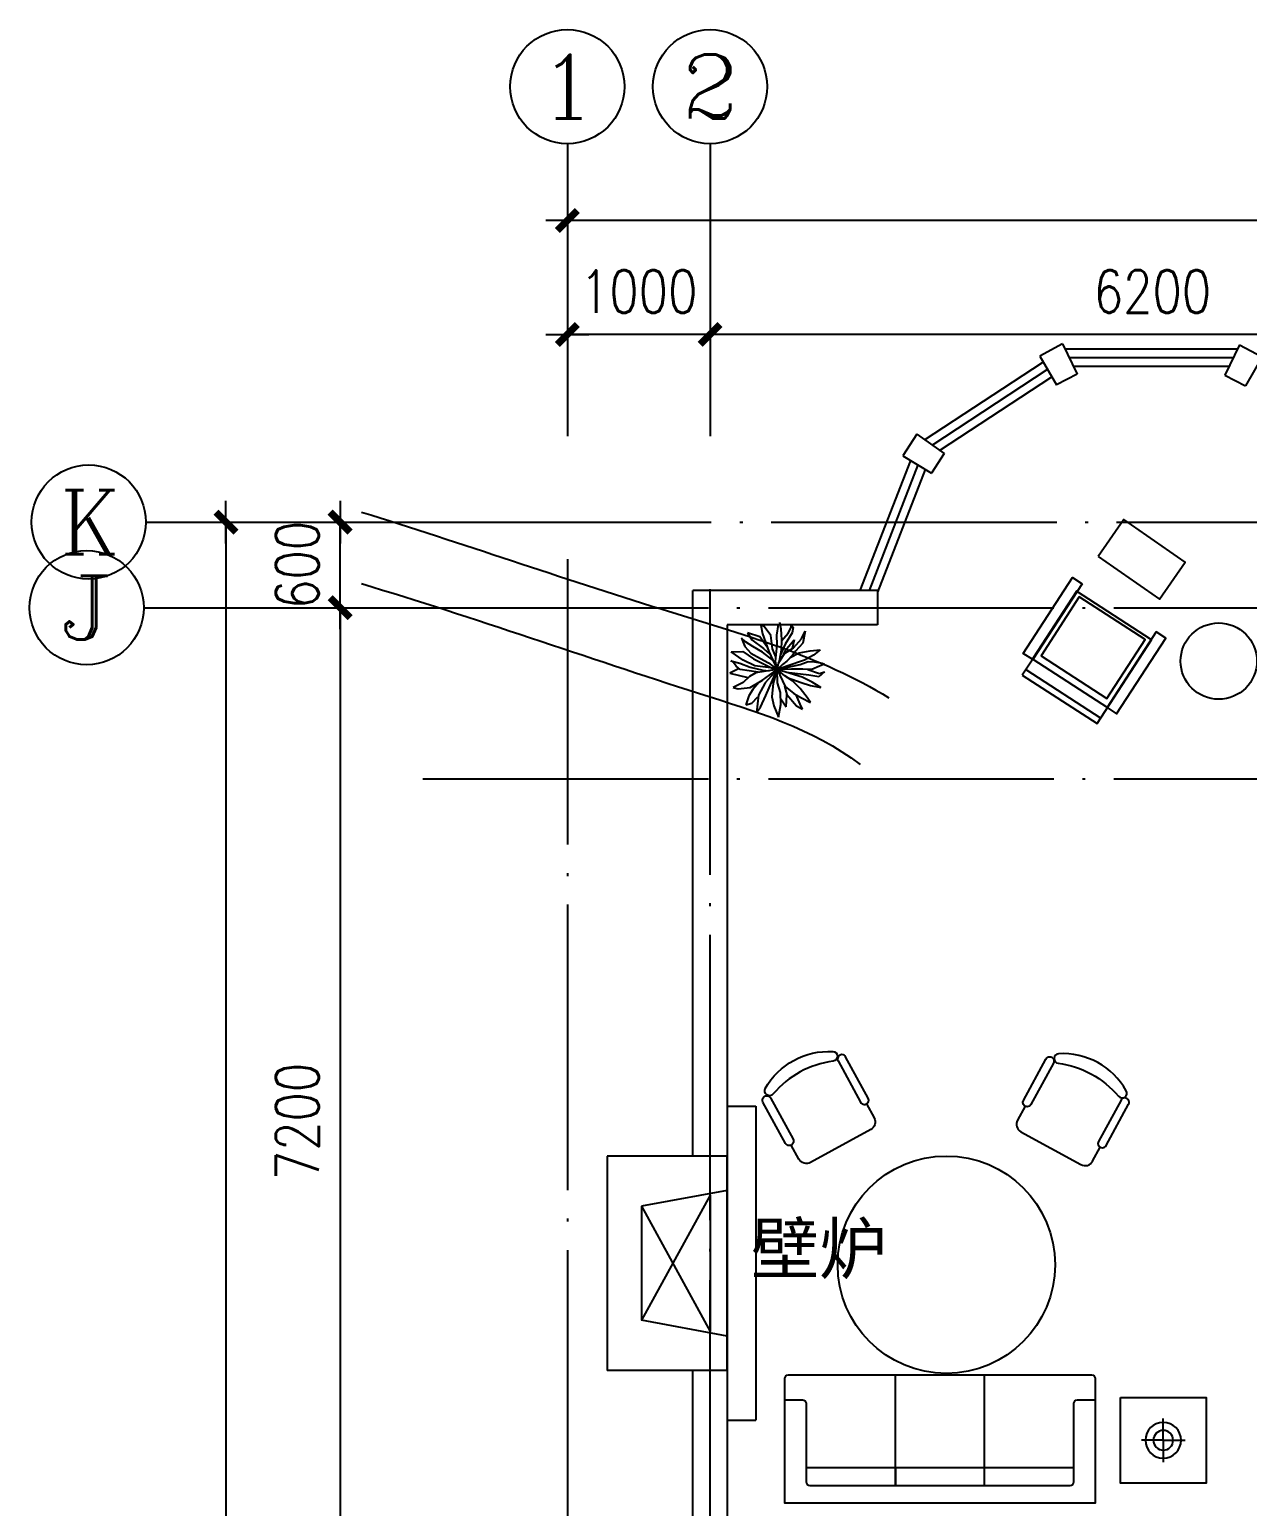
# Model space of a CAD drawing. Extents: x 68494 to 246694, y -171764 to -76879.
# Drawn here: x 95019 to 103553, y -120858 to -110511 of the extents above; entities that cross this region are included whole.
import ezdxf
from ezdxf.enums import TextEntityAlignment as Align

# ---------------------------------------------------------------- set-up
doc = ezdxf.new("R2010")
doc.units = 0
doc.header["$LTSCALE"] = 1000
doc.header["$MEASUREMENT"] = 0
doc.linetypes.add('DOTE', pattern=[2.4200000000000004, 2, -0.2, 0.02, -0.2])
doc.layers.get('0').update_dxf_attribs({"linetype": 'CONTINUOUS'})
for name, color, linetype in [('AXIS', 3, 'CONTINUOUS'), ('AXIS_TEXT', 7, 'CONTINUOUS'), ('DOOR', 2, 'CONTINUOUS'), ('DOTE', 1, 'DOTE'), ('STAIR', 2, 'CONTINUOUS'), ('Tile', 8, 'CONTINUOUS'), ('WALL', 4, 'CONTINUOUS'), ('WINDOW_TEXT', 7, 'CONTINUOUS'), ('家具', 30, 'CONTINUOUS')]:
    doc.layers.add(name, color=color, linetype=linetype)
doc.styles.add('COMPLEX', font='COMPLEX')
doc.styles.add('DIM_FONT', font='SIMPLEX', dxfattribs={"width": 0.8})
doc.styles.get("Standard").update_dxf_attribs({"font": ''})
doc.styles.get('Standard').set_extended_font_data('KaiTi_GB2312')
doc.dimstyles.new('AXIS', dxfattribs={"dimtxt": 300, "dimasz": 1, "dimexe": 250, "dimexo": 300, "dimgap": 150, "dimtad": 1, "dimdec": 0, "dimzin": 0, "dimdsep": 46, "dimtxsty": 'DIM_FONT', "dimblk": '_DIMX', "dimblk1": 'DIMBK1', "dimblk2": 'DIMBK1', "dimcen": 1, "dimse1": 1, "dimse2": 1, "dimclrt": 7, "dimadec": 0, "dimazin": 0, "dimtfac": 1, "dimtdec": 0, "dimtix": 1, "dimtmove": 2, "dimatfit": 3, "dimldrblk": '_DIMX', "dimfxl": 1, "dimtvp": 1.5, "dimtolj": 1, "dimtzin": 0, "dimarcsym": 0})

# ---------------------------------------------------------------- blocks, each defined once
blk = doc.blocks.new('_DIMX')
blk.add_line((-150, 0), (150, 0))
at = {"const_width": 50}
blk.add_lwpolyline([(-70, -70), (70, 70)], dxfattribs=at)
blk = doc.blocks.new('*D286')
at = {"color": 0, "linetype": 'ByBlock', "transparency": 16777216}
blk.add_line((105986.4425060315, -112646.7186801377), (99788.58575459839, -112646.7186801377), dxfattribs=at)
at = {"color": 0, "linetype": 'ByBlock', "transparency": 16777216, "rotation": 180}
blk.add_blockref('_DIMX', (99787.58575459839, -112646.7186801377), dxfattribs=at)
at = {"color": 0, "linetype": 'ByBlock', "transparency": 16777216}
blk.add_blockref('_DIMX', (105987.4425060315, -112646.7186801377), dxfattribs=at)
at = {"color": 7, "linetype": 'ByBlock', "transparency": 16777216, "insert": (102887.5141303149, -112346.7186801377), "char_height": 300, "attachment_point": 5, "style": 'DIM_FONT'}
blk.add_mtext('\\A1;6200', dxfattribs=at)
blk = doc.blocks.new('DIMBK1')
at = {"color": 0}
blk.add_line((-1.000000000003638, -1.818989403545856e-12), (0.9999999999963619, -1.818989403545856e-12), dxfattribs=at)
blk.add_circle((-3.637978807091713e-12, -1.818989403545856e-12), 0.2500000000000002, dxfattribs=at)
blk = doc.blocks.new('*D285')
at = {"color": 0, "linetype": 'ByBlock', "transparency": 16777216}
blk.add_line((113386.4425060315, -111848.1114116735), (98788.4425060315, -111848.1114116734), dxfattribs=at)
for p, rotation in [((98787.4425060315, -111848.1114116734), 179.9999999999995), ((113387.4425060315, -111848.1114116735), 359.9999999999996)]:
    blk.add_blockref('_DIMX', p, dxfattribs=dict(at, rotation=rotation))
at = {"color": 7, "linetype": 'ByBlock', "transparency": 16777216, "insert": (106087.4425060315, -111548.1114116734), "char_height": 300, "attachment_point": 5, "style": 'DIM_FONT'}
blk.add_mtext('\\A1;14600', dxfattribs=at)
blk = doc.blocks.new('*D279')
at = {"color": 0, "linetype": 'ByBlock', "transparency": 16777216}
blk.add_line((96395.22650183937, -113962.7611702259), (96395.22650183935, -131660.2713142913), dxfattribs=at)
for p, rotation in [((96395.22650183937, -113961.7611702259), 90), ((96395.22650183935, -131661.2713142913), 270)]:
    blk.add_blockref('_DIMX', p, dxfattribs=dict(at, rotation=rotation))
at = {"color": 7, "linetype": 'ByBlock', "transparency": 16777216, "insert": (96095.22650183935, -122811.5162422586), "char_height": 300, "attachment_point": 5, "rotation": 90, "style": 'DIM_FONT'}
blk.add_mtext('\\A1;17700', dxfattribs=at)
blk = doc.blocks.new('M_F3')
for p, q in [((-137.454629618629, 462.8304954901814), (-172.4911396017033, 477.4343795977838)), ((-172.4911396017033, 477.4343795977838), (-154.9728846101661, 383.5849676210346)), ((-1.154060294231385, 371.0411925568242), (16.36419469730572, 485.8121563742443)), ((26.10605357064924, 510.8539263016992), (41.70157325823675, 437.8345057636907)), ((150.7420287177556, 452.4383898712931), (148.7765659626075, 487.8722654176363)), ((148.7765659626075, 487.8722654176363), (172.1484817683904, 452.4383898712931)), ((-378.9074563434478, 337.667426053873), (-343.8282189091751, 250.0441214082639)), ((-336.0518227909815, 298.0217720188175), (-378.9074563434478, 337.667426053873)), ((-184.1984612301931, 352.2713101614754), (-316.5681050442963, 396.0829624842791)), ((-316.5681050442963, 396.0829624842791), (-269.867000883929, 321.0034329028804)), ((-269.867000883929, 321.0034329028804), (-143.3082904328749, 227.1082407251652)), ((-104.9015853799101, 241.5145010595188), (-184.1984612301931, 352.2713101614754)), ((-154.9728846101661, 383.5849676210346), (-88.78806270311543, 195.794583265606)), ((-65.41614689733251, 366.875194269076), (-137.454629618629, 462.8304954901814)), ((-49.820627209745, 222.942242437417), (-65.41614689733251, 366.875194269076)), ((2.734137764866318, 266.7538947602225), (-1.154060294231385, 371.0411925568242)), ((41.70157325823675, 437.8345057636907), (49.47796937643216, 318.8975436585224)), ((49.47796937643216, 318.8975436585224), (45.58977131733445, 206.2324690854603)), ((49.12280015706529, 308.6061012016962), (117.628254038631, 391.9169641965309)), ((160.4838875910973, 396.0829624842791), (86.47994211465266, 275.0858913357188)), ((87.11020813013965, 205.3176948290438), (183.8130759456817, 321.0034329028804)), ((117.628254038631, 391.9169641965309), (150.7420287177556, 452.4383898712931)), ((172.1484817683904, 452.4383898712931), (160.4838875910973, 396.0829624842791)), ((183.8130759456817, 321.0034329028804), (160.4838875910973, 227.1082407251652)), ((176.0366798274863, 235.4402373006633), (261.7052194812222, 331.3955385217687)), ((261.7052194812222, 331.3955385217687), (300.6726549745927, 414.8528448796296)), ((300.6726549745927, 414.8528448796296), (277.3007391688116, 285.5237771555712)), ((-489.8706471069163, 193.734474222214), (-367.200134714958, 195.794583265606)), ((-363.3119366558603, 101.9451712888567), (-489.8706471069163, 193.734474222214)), ((-367.200134714958, 195.794583265606), (-250.3832831372456, 116.5490553964592)), ((-343.8282189091751, 250.0441214082639), (-279.6088597572725, 177.0247008702572)), ((-260.1251420105873, 250.0441214082639), (-336.0518227909815, 298.0217720188175)), ((-279.6088597572725, 177.0247008702572), (-178.3448004159491, 122.7751627275993)), ((-156.9383473653143, 187.4625866901097), (-260.1251420105873, 250.0441214082639)), ((-45.12105273043016, 101.5527410067443), (-156.9383473653143, 187.4625866901097)), ((-143.3082904328749, 227.1082407251652), (-77.0807410746238, 166.5868150504029)), ((-88.78806270311543, 195.794583265606), (0.6110979015466, 2.853926301699175)), ((-11.45085077243493, 137.3498304326531), (-49.820627209745, 222.942242437417)), ((-16.70685253062038, 89.40139622464812), (2.734137764866318, 266.7538947602225)), ((14.44145939335795, 70.63151382929755), (79.74291835849363, 173.4143138242034)), ((45.58977131733445, 206.2324690854603), (24.3688169389734, 93.95133244781755)), ((86.47994211465266, 275.0858913357188), (35.07700558785109, 152.7548186845834)), ((87.11020813013965, 205.3176948290438), (57.64105560755524, 143.9650374128105)), ((79.74291835849363, 173.4143138242034), (176.0366798274863, 235.4402373006633)), ((166.2948209541446, 158.2548184749066), (105.9636598613379, 91.50728546900427)), ((141.0863384975746, 130.3653500091787), (236.4105683714915, 181.1906991580054)), ((197.4431328781211, 197.9004725099621), (166.2948209541446, 158.2548184749066)), ((277.3007391688116, 285.5237771555712), (197.4431328781211, 197.9004725099621)), ((236.4105683714915, 181.1906991580054), (355.1928827043521, 202.0664707977121)), ((390.2293926874263, 158.2548184749066), (294.8189941603487, 104.0052803322487)), ((355.1928827043521, 202.0664707977121), (460.3451401047732, 214.5644656609566)), ((460.3451401047732, 214.5644656609566), (390.2293926874263, 158.2548184749066)), ((-405.4173616162589, 13.07156640398352), (-503.5007040393557, -35.76167321166031)), ((-468.4641940562815, 83.12950869254382), (-493.758845166014, 97.73339280014443)), ((-493.758845166014, 97.73339280014443), (-398.3484466389345, 70.63151382929755)), ((-435.3504193771569, 39.31785636973837), (-468.4641940562815, 83.12950869254382)), ((-392.5375132758872, 1.778091579039028), (-435.3504193771569, 39.31785636973837)), ((-398.3484466389345, 70.63151382929755), (-285.419793120318, 26.81986150649391)), ((-201.7167162217302, -25.32378739180785), (-392.5375132758872, 1.778091579039028)), ((-236.7532262048044, 43.52963485845066), (-363.3119366558603, 101.9451712888567)), ((-285.419793120318, 26.81986150649391), (-153.007421855018, -2.387906708709124)), ((-250.3832831372456, 116.5490553964592), (-45.12018230737885, 14.76226609702098)), ((-67.3388822012821, 20.54797397438779), (-236.7532262048044, 43.52963485845066)), ((-178.3448004159491, 122.7751627275993), (-90.71079800706502, 74.7975121170457)), ((-156.9383473653143, -110.8869829940249), (0.6110979015466, 2.853926301699175)), ((0.6110979015466, 2.853926301699175), (-125.7473079901374, -140.094751209228)), ((-119.9363746270919, -275.6957064653889), (0.6110979015466, 2.853926301699175)), ((0.6110979015466, 2.853926301699175), (-116.0481765679942, -14.8859015719554)), ((-90.71079800706502, 74.7975121170457), (0.6110979015466, 2.853926301699175)), ((0.6110979015466, 2.853926301699175), (-67.3388822012821, 20.54797397438779)), ((0.6110979015466, 2.853926301699175), (-42.04423109154959, -144.2607494969761)), ((0.6110979015466, 2.853926301699175), (-16.70685253062038, 89.40139622464812)), ((0.6110979015466, 2.853926301699175), (14.44145939335795, 70.63151382929755)), ((170.1830190132423, 60.19362800944509), (0.6110979015466, 2.853926301699175)), ((57.25436549462574, 58.13351896605309), (0.6110979015466, 2.853926301699175)), ((0.6110979015466, 2.853926301699175), (248.0751625487828, 58.13351896605309)), ((154.6302267768533, 8.04997911114333), (0.6110979015466, 2.853926301699175)), ((0.6110979015466, 2.853926301699175), (88.40267741860225, -177.6345159999273)), ((82.59174405555677, -64.96944142686334), (0.6110979015466, 2.853926301699175)), ((269.5243430506162, -77.46743629010962), (0.6110979015466, 2.853926301699175)), ((6.622335823964022, -140.094751209228), (0.6110979015466, 2.853926301699175)), ((105.9636598613379, 91.50728546900427), (57.25436549462574, 58.13351896605309)), ((275.3352764136635, 5.944089866787181), (154.6302267768533, 8.04997911114333)), ((228.6341722532961, 81.06939964915), (170.1830190132423, 60.19362800944509)), ((294.8189941603487, 104.0052803322487), (228.6341722532961, 81.06939964915)), ((248.0751625487828, 58.13351896605309), (333.7437022025188, 89.40139622464812)), ((370.7456749407411, 3.883980823395177), (275.3352764136635, 5.944089866787181)), ((329.9200083332435, 4.765491919450142), (452.5260165353811, -37.86756245601828)), ((333.7437022025188, 89.40139622464812), (401.8939868647194, 85.23539793689997)), ((454.4914792905292, 39.31785636973837), (370.7456749407411, 3.883980823395177)), ((401.8939868647194, 85.23539793689997), (481.751593155408, 72.7374030736537)), ((507.0462442651406, 60.19362800944509), (454.4914792905292, 39.31785636973837)), ((481.751593155408, 72.7374030736537), (507.0462442651406, 60.19362800944509)), ((-503.5007040393557, -35.76167321166031), (-310.757171681249, -81.67921477882192)), ((-363.3119366558603, -135.8829727205157), (-468.4641940562815, -188.0724018197816)), ((-293.2389166897119, -71.24132895896946), (-363.3119366558603, -135.8829727205157)), ((-227.0113673314627, -31.59567492391216), (-293.2389166897119, -71.24132895896946)), ((-287.3852558754661, -190.1325108631736), (-156.9383473653143, -110.8869829940249)), ((-195.0262397601018, -134.0250946803844), (-260.1251420105873, -208.9023932585224)), ((-116.0481765679942, -14.8859015719554), (-227.0113673314627, -31.59567492391216)), ((-125.7473079901374, -140.094751209228), (-199.7512534665821, -269.4238189332846)), ((-153.007421855018, -2.387906708709124), (-82.44048388708325, -10.33752545743664)), ((-42.04423109154959, -144.2607494969761), (-55.67428802399081, -288.1937013286351)), ((35.84791244399094, -242.3219399624377), (6.622335823964022, -140.094751209228)), ((164.372085650195, -117.1130903251651), (82.59174405555677, -64.96944142686334)), ((341.5628257719127, -58.69755389475904), (102.8679221056154, -27.68903728430269)), ((108.6990170638474, -81.61559930407202), (259.7824841772745, -133.8228636771237)), ((246.1524272448332, -198.510287639634), (164.372085650195, -117.1130903251651)), ((259.7824841772745, -133.8228636771237), (357.1156180083017, -167.1966301800749)), ((376.5993357549869, -131.7169744327675), (269.5243430506162, -77.46743629010962)), ((446.7150831723338, -73.30143800236146), (341.5628257719127, -58.69755389475904)), ((468.1215362229686, -188.0724018197816), (376.5993357549869, -131.7169744327675)), ((507.0462442651406, -23.26367834841585), (446.7150831723338, -73.30143800236146)), ((452.5260165353811, -37.86756245601828), (507.0462442651406, -23.26367834841585)), ((-468.4641940562815, -188.0724018197816), (-413.9439663265221, -204.7363949707742)), ((-413.9439663265221, -204.7363949707742), (-287.3852558754661, -190.1325108631736)), ((-302.9380481118551, -279.8617047531388), (-334.1290874870319, -373.7568969308522)), ((-260.1251420105873, -208.9023932585224), (-302.9380481118551, -279.8617047531388)), ((-269.867000883929, -354.9412343345375), (-203.6394515256798, -288.1937013286351)), ((-199.7512534665821, -269.4238189332846), (-219.2349712132673, -455.1083140443552)), ((-176.379337660801, -398.752886657343), (-119.9363746270919, -275.6957064653889)), ((-55.67428802399081, -288.1937013286351), (-32.30237221820789, -384.1490025497405)), ((39.73611050308864, -369.5451184421399), (35.84791244399094, -242.3219399624377)), ((39.73611050308864, -311.1295820117339), (98.14453629194577, -394.586888369593)), ((107.8863951652875, -265.2578206455364), (84.51447935950455, -173.4685177121792)), ((88.40267741860225, -177.6345159999273), (179.924877886584, -254.819934825684)), ((98.14453629194577, -394.586888369593), (105.9636598613379, -265.2578206455364)), ((105.9636598613379, -265.2578206455364), (207.1849917514646, -386.2548917940967)), ((179.924877886584, -254.819934825684), (261.7052194812222, -298.6315871484876)), ((246.1524272448332, -367.4850093987461), (203.2967936923669, -267.3179296889284)), ((324.0445707803756, -294.4655888607394), (246.1524272448332, -198.510287639634)), ((261.7052194812222, -298.6315871484876), (359.0810807634498, -348.7151270033974)), ((359.0810807634498, -348.7151270033974), (324.0445707803756, -294.4655888607394)), ((357.1156180083017, -167.1966301800749), (468.1215362229686, -188.0724018197816)), ((-334.1290874870319, -373.7568969308522), (-269.867000883929, -354.9412343345375)), ((-219.2349712132673, -455.1083140443552), (-176.379337660801, -398.752886657343)), ((-32.30237221820789, -384.1490025497405), (14.44145939335795, -505.1460736983008)), ((14.44145939335795, -505.1460736983008), (39.73611050308864, -369.5451184421399)), ((207.1849917514646, -386.2548917940967), (271.4470783545657, -419.6286582970479)), ((271.4470783545657, -419.6286582970479), (246.1524272448332, -367.4850093987461))]:
    blk.add_line(p, q)
at = {"width": 0.8, "flags": 9}
for tag, p in [('XSIZE', (-1.903593293400263, 0)), ('YSIZE', (0, 0))]:
    blk.add_attdef(tag, p, '', height=0.2, dxfattribs=at)
blk = doc.blocks.new('*D273')
at = {"color": 0, "linetype": 'ByBlock', "transparency": 16777216}
blk.add_line((97195.22650183937, -114562.2713142912), (97195.22650183935, -121760.2713142912), dxfattribs=at)
for p, rotation in [((97195.22650183937, -114561.2713142912), 90), ((97195.22650183935, -121761.2713142912), 270)]:
    blk.add_blockref('_DIMX', p, dxfattribs=dict(at, rotation=rotation))
at = {"color": 7, "linetype": 'ByBlock', "transparency": 16777216, "insert": (96895.22650183937, -118161.2713142912), "char_height": 300, "attachment_point": 5, "rotation": 90, "style": 'DIM_FONT'}
blk.add_mtext('\\A1;7200', dxfattribs=at)
blk = doc.blocks.new('Sofa3')
for p, q in [((-312.5000000000188, -124.999999999902), (-312.4999999999004, -900.0000000001002)), ((-312.4999999999997, -250.0000000001), (-312.4999999999004, -125.0000000001007)), ((312.4999999999812, -124.999999999902), (312.5000000000996, -900.0000000000049)), ((-937.4999999999998, -250.0000000001), (937.4999999999998, -250))]:
    blk.add_line(p, q)
for points in [[(1062.500000000001, -900, 0.4142135623730953), (1087.500000000001, -875), (1087.5, 0), (-1087.5, 0), (-1087.499999999902, -875.0000000001028, 0.4142135623730625), (-1062.499999999902, -900.0000000001002), (1062.5, -900.0000000001002)], [(-1087.499999999928, -724.9999999999004), (-962.5000000000161, -724.9999999999836, 0.4142135623732403), (-937.4999999999989, -699.9999999999878), (-937.4999999999079, -149.9999999998961, -0.4142135623730617), (-912.4999999999065, -124.999999999902), (912.5000000000039, -124.999999999902, -0.4142135623730617), (937.5000000000052, -149.9999999998961), (937.5000000000962, -699.9999999999878, 0.4142135623732403), (962.5000000001135, -724.9999999999836), (1087.500000000025, -724.9999999999004)]]:
    blk.add_lwpolyline(points, format="xyb")
blk = doc.blocks.new('Chr01')
blk.add_lwpolyline([(-2, 4.555550999999923, -0.1874999999999964), (2, 4.555550999999923, 0.9104748226275703), (2.25033360021348, 5.055343102405004, 0.2864717146986359), (-2.25033360021348, 5.055343102405004, 0.9104748226275513)], format="xyb", close=True)
for points in [[(-2.25, 1.680550999999923, -1.000000000000014), (-2.75, 1.680550999999923), (-2.750000000001023, 4.430550999999923, -1.00000000000037), (-2.25, 4.430550999999923), (-2.250000000001023, 1.680550999999923)], [(2.249999999999943, 1.680550999999923, 1.000000000000014), (2.749999999999943, 1.680550999999923), (2.750000000000966, 4.430550999999923, 1.00000000000037), (2.249999999999943, 4.430550999999923), (2.250000000000966, 1.680550999999923)], [(-2.500000000000227, 1.430550999999923), (-2.500000000000909, 0.5000000000001137, 0.4142135623731515), (-2, 0), (1.999999999999943, 0, 0.4142135623731507), (2.499999999999943, 0.5), (2.499999999999716, 1.430550999999923)]]:
    blk.add_lwpolyline(points, format="xyb")
blk = doc.blocks.new('_AXISO')
blk.add_circle((0, 0), 0.5)
at = {"layer": 'AXIS_TEXT', "style": 'COMPLEX', "width": 1.041666666666667}
blk.add_attdef('A', text='', height=0.56, dxfattribs=at).set_placement((-0.25, -0.28), (0.25, -0.28), align=Align.FIT)
blk = doc.blocks.new('*D272')
at = {"color": 0, "linetype": 'ByBlock', "transparency": 16777216}
for p, q in [((98786.44250603148, -112646.7186801377), (98785.44250603148, -112646.7186801377)), ((99787.58575459837, -112646.7186801377), (98787.44250603148, -112646.7186801377)), ((99788.58575459837, -112646.7186801377), (99789.58575459837, -112646.7186801377))]:
    blk.add_line(p, q, dxfattribs=at)
blk.add_blockref('_DIMX', (98787.44250603148, -112646.7186801377), dxfattribs=at)
at = {"color": 0, "linetype": 'ByBlock', "transparency": 16777216, "rotation": 180}
blk.add_blockref('_DIMX', (99787.58575459837, -112646.7186801377), dxfattribs=at)
at = {"color": 7, "linetype": 'ByBlock', "transparency": 16777216, "insert": (99287.51413031493, -112346.7186801377), "char_height": 300, "attachment_point": 5, "style": 'DIM_FONT'}
blk.add_mtext('\\A1;1000', dxfattribs=at)
blk = doc.blocks.new('TAB-LAMP')
for q in [(0, 134.75), (-134.75, 0), (134.75, 0), (0, -134.75)]:
    blk.add_line((0, 0), q)
for radius in [110.25, 61.24999999999999]:
    blk.add_circle((0, 0), radius)
blk = doc.blocks.new('M_C16')
at = {"linetype": 'Continuous'}
for p, q in [((-311.5899783384193, 542.36967966261), (-311.5899783384175, 676.3995244656871)), ((-311.5899783384157, 630.3215196079), (313.4776878335706, 630.3215196079)), ((-311.5899783384157, 542.36967966261), (313.4776878335706, 542.36967966261)), ((-311.5899783384102, 535.0403596671713), (-311.5899783384102, -29.31727998176575))]:
    blk.add_line(p, q, dxfattribs=at)
blk.add_lwpolyline([(-311.5899783384175, 676.3995244656871), (313.4776878335706, 676.3995244656871), (313.4776878335706, -23.60047553431286), (-311.5899783384175, -23.60047553431286)], dxfattribs=at)
for points in [[(-308.5660450302603, -88.19913471515247), (-308.5660450302603, 544.7959361036592), (-389.0298755810581, 544.7959361036592), (-389.0298755810581, -88.19913471515247)], [(310.4537545254152, -88.19913471515247), (310.4537545254152, 544.7959361036592), (390.9175850762131, 544.7959361036592), (390.9175850762131, -88.19913471515247)], [(-274.9323338280155, 0), (-274.9323338280155, 491.0644396945281), (274.9323338280137, 491.0644396945281), (274.9323338280137, 0)]]:
    blk.add_lwpolyline(points, close=True, dxfattribs=at)
at = {"width": 0.8, "flags": 9}
for tag in ['YSIZE', 'XSIZE']:
    blk.add_attdef(tag, (0, 0), '', height=0.5, dxfattribs=at)
blk = doc.blocks.new('*D235')
at = {"color": 0, "linetype": 'ByBlock', "transparency": 16777216}
for p, q in [((97195.22650183937, -113960.7611702259), (97195.22650183937, -113959.7611702259)), ((97195.22650183937, -114561.2713142912), (97195.22650183937, -113961.7611702259)), ((97195.22650183937, -114562.2713142912), (97195.22650183937, -114563.2713142912))]:
    blk.add_line(p, q, dxfattribs=at)
for p, rotation in [((97195.22650183937, -113961.7611702259), 270), ((97195.22650183937, -114561.2713142912), 90)]:
    blk.add_blockref('_DIMX', p, dxfattribs=dict(at, rotation=rotation))
at = {"color": 7, "linetype": 'ByBlock', "transparency": 16777216, "insert": (96895.22650183937, -114261.5162422585), "char_height": 300, "attachment_point": 5, "rotation": 90, "style": 'DIM_FONT'}
blk.add_mtext('\\A1;600', dxfattribs=at)

msp = doc.modelspace()

# ---------------------------------------------------------------- linework, layer by layer
at = {"layer": 'AXIS'}
for p, q in [((98787.44250603148, -111310.7751000046), (98787.44250603148, -113359.8164917494)), ((99787.58575459837, -111310.7751000046), (99787.58575459837, -113359.8164917493)), ((95833.68179491023, -113961.2713142912), (97901.32204351935, -113961.2713142912)), ((95819.11005687615, -114561.2713142912), (97886.75030548527, -114561.2713142912))]:
    msp.add_line(p, q, dxfattribs=at)
at = {"layer": 'DOOR'}
for p, q in [((102274.5850412282, -112748.7118423976), (103482.8556409458, -112748.711842399)), ((101290.3742054008, -113385.0665342525), (102116.3801044988, -112843.0834792219)), ((102303.3828049247, -112808.7118423976), (103454.0578772493, -112808.7118423989)), ((102332.1805686213, -112868.7118423976), (103425.2601135529, -112868.7118423989)), ((101343.0704213657, -113422.2528595555), (102149.2959540986, -112893.2486747773)), ((101395.7666373308, -113459.4391848585), (102182.2118036986, -112943.4138703328)), ((101191.0605128589, -113529.6299396238), (100837.5857545982, -114441.2713142867)), ((101243.2760630522, -113560.9316118776), (100901.9380411668, -114441.2713142867)), ((101295.4916132456, -113592.2332841314), (100961.788991295, -114452.8806426603))]:
    msp.add_line(p, q, dxfattribs=at)
at = {"layer": 'DOTE'}
for p, q in [((97796.222009157, -113961.2713142912), (113519.0812553479, -113961.2713142912)), ((98787.44250603148, -114221.5344965658), (98787.44250603137, -138436.0620281702)), ((99787.58575459785, -128532.4978119237), (99787.5857545984, -114243.3991422498)), ((97776.01288293605, -114561.2713142912), (106413.341739875, -114561.2713142912)), ((97776.01288293605, -115761.2713142912), (106413.341739875, -115761.2713142912))]:
    msp.add_line(p, q, dxfattribs=at)
at = {"layer": 'STAIR'}
for p, q in [((99907.5857545982, -118054.761170231), (99907.5857545982, -120254.7611702207)), ((99907.5857545982, -118054.761170231), (100107.5857545985, -118054.761170231)), ((100107.5857545985, -118054.761170231), (100107.5857545979, -120254.7611702207)), ((99787.58575459843, -118676.9150733175), (99307.5857545982, -119553.9916547671)), ((99307.58575459808, -118755.5306856846), (99787.5857545982, -119632.607267134)), ((99907.5857545982, -120254.7611702207), (100107.5857545979, -120254.7611702207))]:
    msp.add_line(p, q, dxfattribs=at)
at = {"layer": 'Tile'}
for points, knots in [([(97345.31867129635, -113891.1563133594), (98047.06517655344, -114108.9137250307), (99317.70519539365, -114553.4173070216), (100566.1394296021, -114899.1833204872), (101039.2241320485, -115192.5412732321)], [6880.720678134956, 6880.720678134956, 6880.720678134956, 6880.720678134956, 9000.271454112979, 10717.52633366226, 10717.52633366226, 10717.52633366226, 10717.52633366226]), ([(97345.31867129635, -114393.0428905635), (98134.28226215276, -114629.0287915227), (99330.71446489217, -115056.4125084424), (100507.7339572117, -115406.011465609), (100838.9820466676, -115659.4191427418)], [6616.758142640125, 6616.758142640125, 6616.758142640125, 6616.758142640125, 9000.271454112979, 10224.93609943014, 10224.93609943014, 10224.93609943014, 10224.93609943014])]:
    msp.add_open_spline(points, degree=3, knots=knots, dxfattribs=at)
at = {"layer": 'WALL'}
for p, q in [((102257.6037165531, -112713.3313353817), (102098.6599409516, -112798.1563855279)), ((102257.6037165531, -112713.3313353817), (102359.2080331082, -112925.0234326413)), ((103496.594782753, -112720.086407552), (103394.990466198, -112931.7785048116)), ((103496.594782753, -112720.086407552), (103655.5385583545, -112804.9114576983)), ((102098.6599409516, -112798.1563855279), (102215.244070269, -113000.8414823771)), ((103655.5385583545, -112804.9114576983), (103538.9544290371, -113007.5965545475)), ((102359.2080331082, -112925.0234326413), (102215.2440702691, -113000.8414823771)), ((103394.990466198, -112931.7785048116), (103538.9544290371, -113007.5965545475)), ((101235.2967739587, -113346.1998481926), (101137.8046841184, -113497.7046512628)), ((101235.2967739587, -113346.1998481926), (101427.1500361986, -113481.5856190576)), ((101137.8046841184, -113497.7046512628), (101338.3529417283, -113617.9273781621)), ((101427.1500361986, -113481.5856190576), (101338.3529417283, -113617.9273781621)), ((100961.788991295, -114441.2713142867), (99667.58575459839, -114441.2713142867)), ((99667.58575459785, -118404.7611702258), (99667.58575459839, -114441.2713142867)), ((99907.58575459861, -114441.2713142863), (99667.58575459832, -114441.2713142863)), ((100961.788991295, -114441.2713142867), (100961.788991295, -114681.2713142867)), ((100961.788991295, -114681.2713142867), (99907.58575459887, -114681.2713142867)), ((99907.58575459887, -114681.2713142867), (99907.5857545982, -118294.7611702209)), ((99907.58575459837, -118404.7611702258), (99067.58575459832, -118404.7611702258)), ((99067.58575459832, -118404.7611702258), (99067.58575459791, -119904.7611702257)), ((99907.58575459837, -118404.7611702258), (99907.5857545982, -119904.7611702257)), ((99907.58575459803, -119904.7611702259), (99907.58575459837, -118404.7611702259)), ((99907.58575459843, -118434.7611702207), (99907.5857545982, -119754.7611702207)), ((99907.58575459843, -118644.7611702307), (99307.58575459808, -118755.5306856895)), ((99787.58575459855, -118676.9150733175), (99787.5857545982, -119632.6072671341)), ((99307.58575459808, -118755.5306856846), (99307.5857545982, -119553.9916547671)), ((99907.5857545982, -119664.7611702307), (99307.5857545982, -119553.9916547721)), ((99907.5857545982, -119904.7611702257), (99067.58575459791, -119904.7611702257)), ((99667.58575459721, -121641.6855278483), (99667.58575459756, -119904.7611702257)), ((99907.58575459785, -120094.7611702209), (99907.58575459747, -121641.2713142869))]:
    msp.add_line(p, q, dxfattribs=at)
at = {"layer": '家具'}
for points in [[(102505.9639790627, -114202.1197104742), (102936.2208442408, -114501.0112750247), (103116.5302281266, -114241.4544341029), (102686.2733629484, -113942.5628695524)], [(102662.7884874726, -120094.5489597266), (103262.7884874726, -120094.5489597266), (103262.7884874726, -120694.5489597266), (102662.7884874726, -120694.5489597266)]]:
    msp.add_lwpolyline(points, close=True, dxfattribs=at)
for centre, radius in [((103351.8988021929, -114935.6088830438), 267.2312933511904), ((101443.4531623591, -119164.7002775776), 761.7350225467039)]:
    msp.add_circle(centre, radius, dxfattribs=at)

# ---------------------------------------------------------------- block references
at = {"layer": 'AXIS'}
ref = msp.add_blockref('_AXISO', (98787.44250603148, -110910.7751000047), dxfattribs=dict(at, xscale=800, yscale=800, zscale=800))
ref.add_attrib('A', '1', dxfattribs={"layer": 'AXIS_TEXT', "height": 448.0000000000001, "style": 'COMPLEX', "width": 2.083333333333333}).set_placement((98587.44250603148, -111134.7751000047), (98987.44250603148, -111134.7751000047), align=Align.FIT)
ref = msp.add_blockref('_AXISO', (99787.58575459837, -110910.7751000046), dxfattribs=dict(at, xscale=800, yscale=800, zscale=800))
ref.add_attrib('A', '2', dxfattribs={"layer": 'AXIS_TEXT', "height": 448.0000000000001, "style": 'COMPLEX', "width": 1.339285714285714}).set_placement((99587.58575459837, -111134.7751000046), (99987.58575459837, -111134.7751000046), align=Align.FIT)
ref = msp.add_blockref('_AXISO', (95433.68179491023, -113961.2713142913), dxfattribs=dict(at, xscale=800, yscale=800, zscale=800))
ref.add_attrib('A', 'K', dxfattribs={"layer": 'AXIS_TEXT', "height": 448.0000000000001, "style": 'COMPLEX', "width": 0.9868421052631577}).set_placement((95233.68179491023, -114185.2713142913), (95633.68179491023, -114185.2713142913), align=Align.FIT)
ref = msp.add_blockref('_AXISO', (95419.11005687615, -114561.2713142913), dxfattribs=dict(at, xscale=800, yscale=800, zscale=800))
ref.add_attrib('A', 'J', dxfattribs={"layer": 'AXIS_TEXT', "height": 448.0000000000001, "style": 'COMPLEX', "width": 1.704545454545455}).set_placement((95219.11005687615, -114785.2713142913), (95619.11005687615, -114785.2713142913), align=Align.FIT)
at = {"layer": '家具', "xscale": -1}
for name, p, rotation in [('M_C16', (102604.7199982972, -114635.8007481174), 147.0573921769009), ('Sofa3', (101398.5750170838, -120835.8366382972), 179.9999999999995)]:
    msp.add_blockref(name, p, dxfattribs=dict(at, rotation=rotation))
at = {"layer": '家具', "xscale": 0.6553600000000003, "yscale": 0.6553600000000003, "zscale": 0.6553600000000003}
msp.add_blockref('M_F3', (100256.6721864775, -114996.6846581169), dxfattribs=at)
at = {"layer": '家具', "yscale": 120, "zscale": 120}
for p, xscale, rotation in [((100702.4708233387, -118333.0050799286), -120, 28.6749676102193), ((102175.546528094, -118348.3525248763), 120, 331.3250323897808)]:
    msp.add_blockref('Chr01', p, dxfattribs=dict(at, xscale=xscale, rotation=rotation))
at = {"layer": '家具', "extrusion": (0, 0, -1), "xscale": 1.133786848073214, "yscale": 1.133786848073214, "zscale": -1.133786848072562}
msp.add_blockref('TAB-LAMP', (-102962.7884874726, -120394.5489597266), dxfattribs=at)

# ---------------------------------------------------------------- texts
at = {"layer": 'WINDOW_TEXT'}
msp.add_text('壁炉', height=350, dxfattribs=at).set_placement((100073.4607305875, -119226.0890877192))

# ---------------------------------------------------------------- dimensions: what is measured, and where the dimension line sits
at = {"layer": 'AXIS'}
for p1, p2, distance, picture, middle in [((113387.4425060315, -113359.8164917495), (98787.44250603148, -113359.8164917494), -1511.7050800760044, '*D285', (106087.4425060315, -111548.1114116734)), ((97901.32204351935, -113961.7611702259), (97901.32204351935, -131661.2713142913), -1506.0955416799989, '*D279', (96095.22650183935, -122811.5162422586))]:
    dim = msp.add_aligned_dim(p1=p1, p2=p2, distance=distance, dimstyle='AXIS', dxfattribs=at)
    dim.commit()
    dim.dimension.update_dxf_attribs({"geometry": picture, "text_midpoint": middle})
for base, p1, p2, picture, middle in [((98787.44250603148, -112646.7186801377), (99787.58575459837, -113359.8164917494), (98787.44250603148, -113359.8164917494), '*D272', (99287.51413031493, -112346.7186801377)), ((99787.58575459839, -112646.7186801377), (105987.4425060315, -113359.8164917495), (99787.58575459839, -113381.6811374335), '*D286', (102887.5141303149, -112346.7186801377))]:
    dim = msp.add_linear_dim(base=base, p1=p1, p2=p2, dimstyle='AXIS', dxfattribs=at)
    dim.commit()
    dim.dimension.update_dxf_attribs({"geometry": picture, "text_midpoint": middle})
for base, p1, p2, picture, middle in [((97195.22650183937, -113961.7611702259), (98194.99710754071, -114561.2713142912), (98194.99710754071, -113961.7611702259), '*D235', (96895.22650183937, -114261.5162422585)), ((97195.22650183935, -121761.2713142912), (97886.75030548527, -114561.2713142912), (97901.32204351935, -121761.2713142912), '*D273', (96895.22650183937, -118161.2713142912))]:
    dim = msp.add_linear_dim(base=base, p1=p1, p2=p2, angle=90, dimstyle='AXIS', dxfattribs=at)
    dim.commit()
    dim.dimension.update_dxf_attribs({"geometry": picture, "text_midpoint": middle})

doc.saveas('drawing.dxf')
